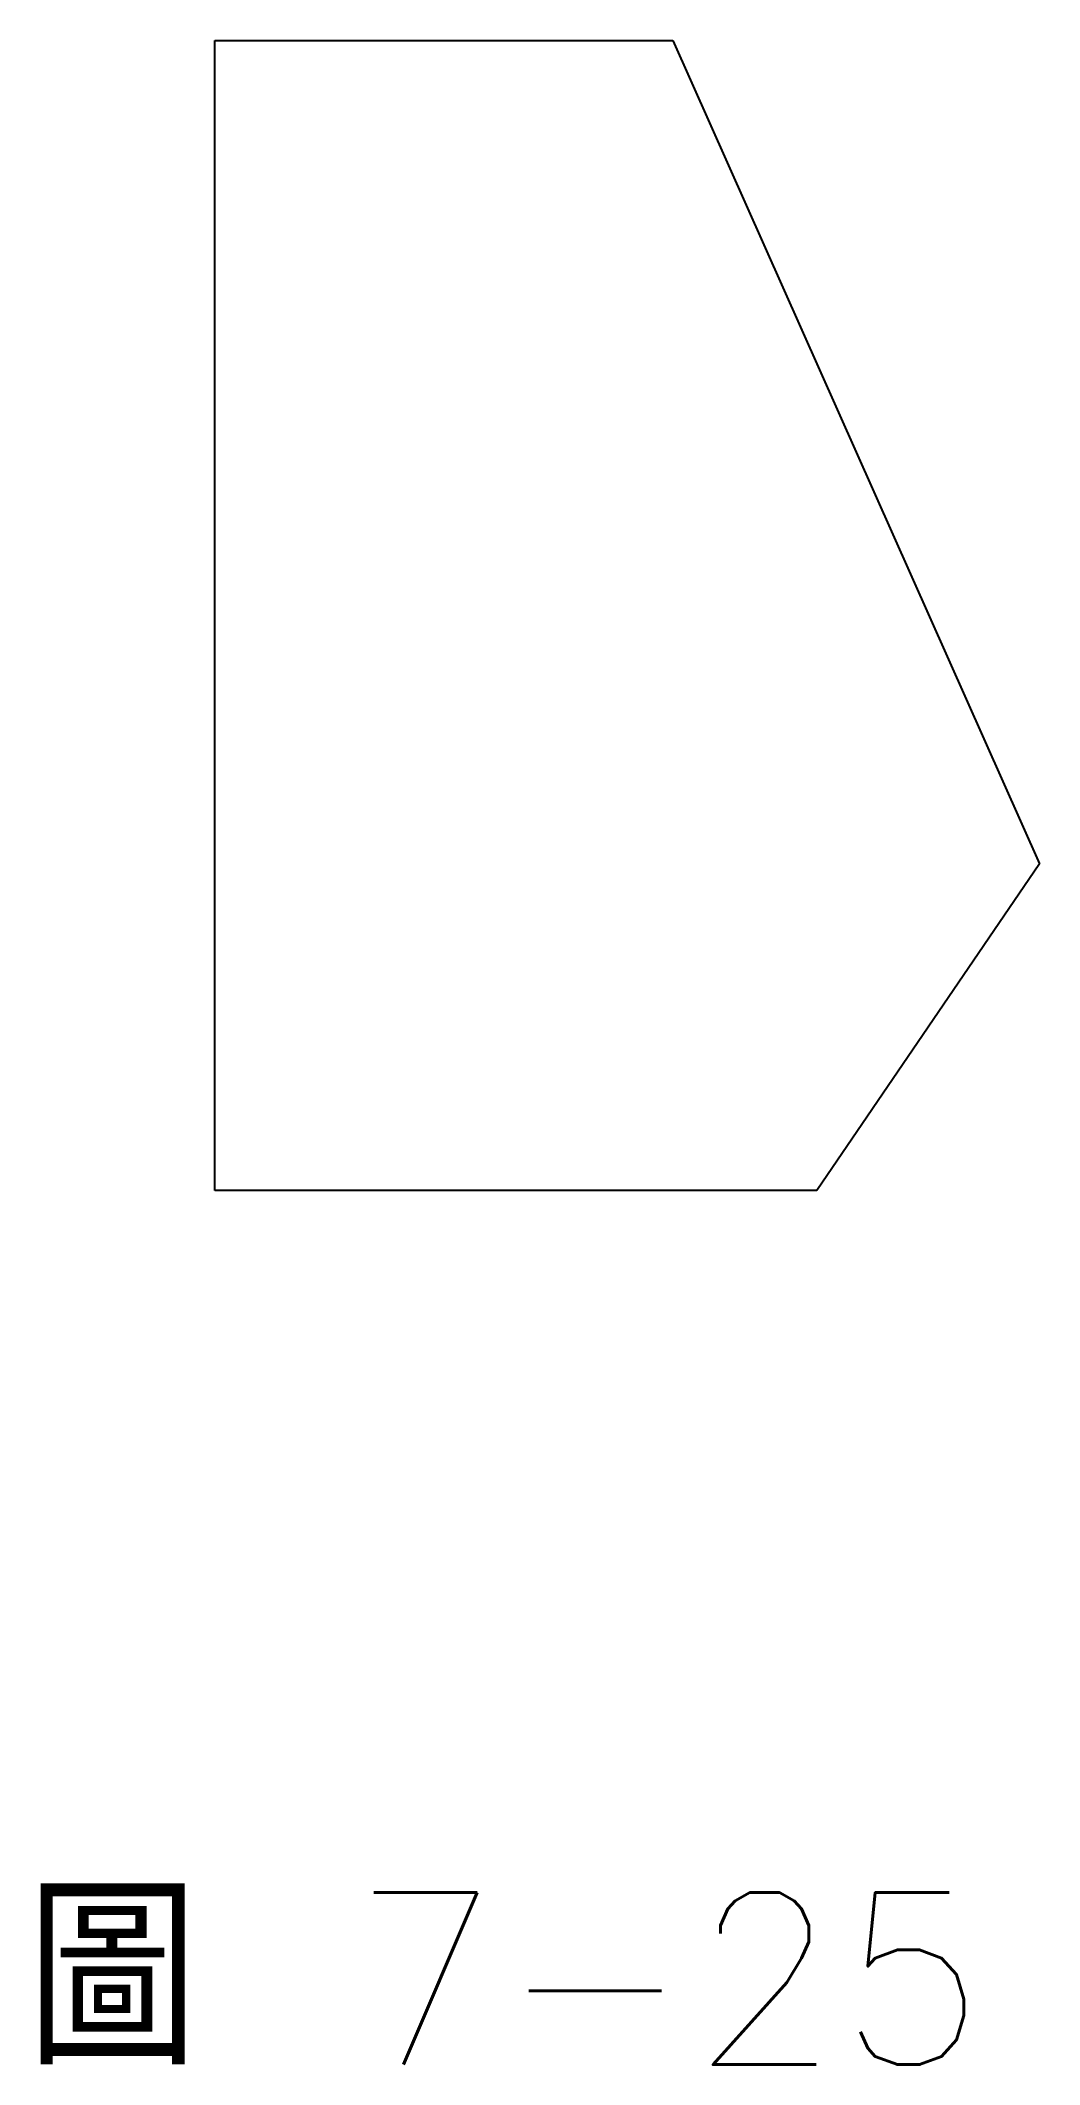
# Model space of a CAD drawing. Extents: x 210 to 227.4, y 29.2 to 64.6.
import ezdxf

# ---------------------------------------------------------------- set-up
doc = ezdxf.new("R2010")
doc.units = 0
doc.layers.add('輪廓線', color=7, linetype='CONTINUOUS')
doc.styles.add('CNS1', font='txt.shx', dxfattribs={"height": 3, "bigfont": 'chineset.shx'})

msp = doc.modelspace()

# ---------------------------------------------------------------- linework, layer by layer
at = {"layer": '輪廓線'}
for p, q in [((213.064, 44.484), (213.064, 64.553)), ((213.064, 64.553), (221.055, 64.553)), ((221.055, 64.553), (227.448, 50.185)), ((227.448, 50.185), (223.566, 44.484)), ((223.566, 44.484), (213.064, 44.484))]:
    msp.add_line(p, q, dxfattribs=at)

# ---------------------------------------------------------------- texts
at = {"layer": '輪廓線', "style": 'CNS1'}
msp.add_text('圖 7-25', height=3, dxfattribs=at).set_placement((209.781, 29.233))

doc.saveas('drawing.dxf')
